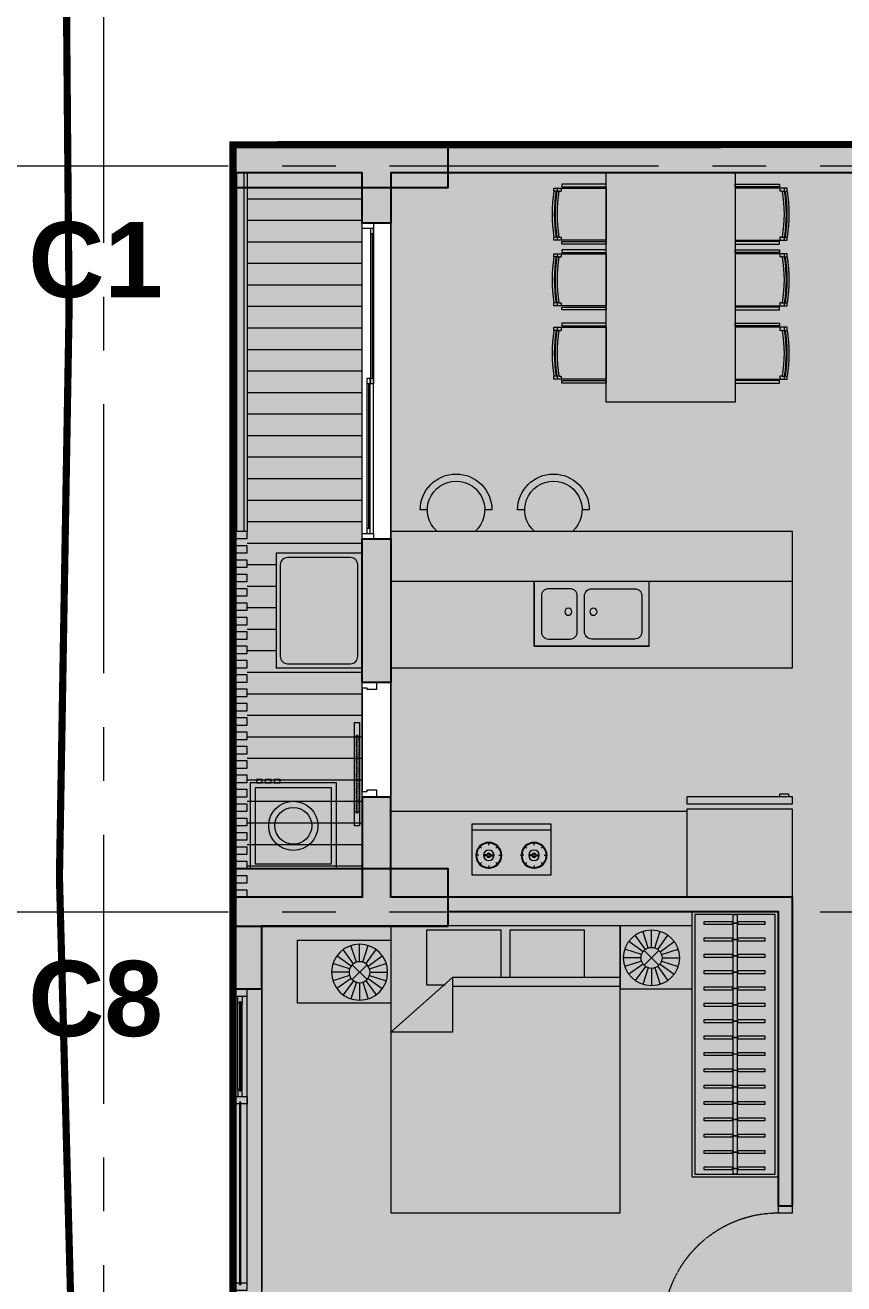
# Model space of a CAD drawing. Header units: millimetres. Extents: x -100356 to 314685, y 446 to 1273965.
# Drawn here: x 39691 to 45398, y 896608 to 905381 of the extents above; entities that cross this region are included whole.
import ezdxf
from ezdxf.enums import TextEntityAlignment as Align

# ---------------------------------------------------------------- set-up
doc = ezdxf.new("R2010")
doc.units = ezdxf.units.MM
for name, pattern in [('A1 - dp$0$DASHED2', [0.375, 0.25, -0.125]), ('A3 - dp$0$HIDDEN', [0.375, 0.25, -0.125]), ('CENTER', [2, 1.25, -0.25, 0.25, -0.25]), ('Dash', [6, 3, -3]), ('DASHED2', [0.375, 0.25, -0.125])]:
    doc.linetypes.add(name, pattern=pattern)
for name, color, linetype, lineweight in [('$0$TUONG 2', 2, 'Continuous', 35), ('@ color hatch', 7, 'Continuous', 13), ('A.Concrete', 7, 'Continuous', 25), ('A1 - dp$0$A.Door', 4, 'Continuous', 13), ('A1 - dp$0$A.HACH 250', 250, 'Continuous', 5), ('A1 - dp$0$CUA', 5, 'Continuous', 9), ('A1 - dp$0$FURNITURE', 8, 'Continuous', 5), ('A1 - dp$0$KHCUA', 3, 'Continuous', 13), ('A1 - dp$0$TUONG 2', 2, 'Continuous', 25), ('A2 - dp$0$FURNITURE', 8, 'Continuous', 5), ('A3 - dp$0$A.Door', 4, 'Continuous', 13), ('A3 - dp$0$A.HACH 250', 250, 'Continuous', 5), ('A3 - dp$0$CUA', 5, 'Continuous', 9), ('A3 - dp$0$FURNITURE', 8, 'Continuous', 5), ('A3 - dp$0$TUONG 2', 2, 'Continuous', 25), ('GJ', 1, 'Continuous', 13), ('Hatch-wall', 251, 'Continuous', 5), ('LC.HA', 250, 'Continuous', 9), ('LGI', 250, 'CENTER', 9), ('luoicot', 30, 'Continuous', 13), ('Text 35', 250, 'Continuous', 15)]:
    doc.layers.add(name, color=color, linetype=linetype, lineweight=lineweight)
doc.layers.add('STR', color=7, linetype='Continuous')
doc.styles.add('A1 - dp$0$GHICHU-C', font='Font - TrueType - Arial.ttf', dxfattribs={"width": 0.7})
doc.styles.add('ARIAL', font='Font - TrueType - Arial Bold.ttf')
doc.styles.add('arial_eng', font='ARIALNI.TTF')

# ---------------------------------------------------------------- blocks, each defined once
blk = doc.blocks.new('*U407')
at = {"layer": 'A1 - dp$0$A.Door'}
for p, q in [((117.5, 379.6), (117.5, 899.6)), ((152.5, 899.6), (152.5, 379.6)), ((100, 40), (100, 760))]:
    blk.add_line(p, q, dxfattribs=at)
for points in [[(152.5, 999.6), (152.5, 899.6), (140, 899.6), (140, 909.6), (130, 909.6), (130, 899.6), (117.5, 899.6), (117.5, 999.6)], [(100, 800), (100, 760), (65, 760), (65, 750), (0, 750), (0, 800)], [(130, 379.6), (130, 369.6), (140, 369.6), (140, 379.6), (152.5, 379.6), (152.5, 279.6), (117.5, 279.6), (117.5, 379.6)], [(65, 50), (65, 40), (100, 40), (100, 0), (0, 0), (0, 50)]]:
    blk.add_lwpolyline(points, close=True, dxfattribs=at)
at = {"layer": 'A1 - dp$0$A.HACH 250', "linetype": 'A1 - dp$0$DASHED2'}
blk.add_lwpolyline([(130, 909.6), (140, 909.6), (140, 369.6), (130, 369.6)], close=True, dxfattribs=at)
blk = doc.blocks.new('A1 - dp$0$mb-tulanh700x735')
for p, q in [((279.3, 700), (279.3, 720.2)), ((279.3, 720.2), (339.9, 720.2)), ((339.9, 720.2), (339.9, 700)), ((368.4, 700), (-368.4, 700)), ((-368.4, 700), (-368.4, 650.9)), ((-368.4, 650.9), (368.4, 650.9)), ((339.9, 700), (279.3, 700)), ((368.4, 650.9), (368.4, 700)), ((368.4, 614), (-368.4, 614)), ((-368.4, 614), (-368.4, 0)), ((368.4, 0), (368.4, 614)), ((-368.4, 0), (368.4, 0))]:
    blk.add_line(p, q)
blk = doc.blocks.new('A1 - dp$0$bep')
at = {"layer": 'A1 - dp$0$FURNITURE'}
for p, q in [((0, 358.3), (0, 0)), ((549, 358.3), (0, 358.3)), ((549, 0), (549, 358.3)), ((67.2, 269.2), (50.6, 285.8)), ((116.8, 289.8), (116.8, 313.2)), ((166.4, 269.2), (183, 285.8)), ((382.6, 269.2), (366.1, 285.8)), ((432.3, 289.8), (432.3, 313.2)), ((481.9, 269.2), (498.4, 285.8)), ((46.6, 219.6), (23.2, 219.6)), ((102.7, 223.6), (80.1, 223.6)), ((102.7, 215.5), (80.1, 215.5)), ((130.9, 223.6), (153.5, 223.6)), ((130.9, 215.5), (153.5, 215.5)), ((187, 219.6), (210.4, 219.6)), ((362.1, 219.6), (338.6, 219.6)), ((418.1, 223.6), (395.6, 223.6)), ((418.1, 215.5), (395.6, 215.5)), ((446.4, 223.6), (468.9, 223.6)), ((446.4, 215.5), (468.9, 215.5)), ((502.4, 219.6), (525.9, 219.6)), ((67.2, 170), (50.6, 153.4)), ((116.8, 149.4), (116.8, 126)), ((166.4, 170), (183, 153.4)), ((382.6, 170), (366.1, 153.4)), ((432.3, 149.4), (432.3, 126)), ((481.9, 170), (498.4, 153.4)), ((549, 45), (0, 45)), ((0, 0), (549, 0))]:
    blk.add_line(p, q, dxfattribs=at)
for centre, radius in [((116.8, 219.6), 90), ((116.8, 219.6), 85.5), ((432.3, 219.6), 90), ((432.3, 219.6), 85.5), ((116.8, 219.6), 36.9), ((116.8, 219.6), 14.7), ((116.8, 219.6), 8.24), ((432.3, 219.6), 36.9), ((432.3, 219.6), 14.7), ((432.3, 219.6), 8.24)]:
    blk.add_circle(centre, radius, dxfattribs=at)
blk = doc.blocks.new('A1 - dp$0$crua 450x830')
at = {"layer": 'A1 - dp$0$FURNITURE'}
blk.add_lwpolyline([(400, 10), (-400, 10), (-400, 460), (400, 460)], close=True, dxfattribs=at)
blk.add_lwpolyline([(-400, 10), (400, 10), (400, 460)], dxfattribs=at)
for points in [[(-300, 60), (0, 60, 0.414214), (50, 110), (50, 360, 0.414214), (0, 410), (-300, 410, 0.414214), (-350, 360), (-350, 110, 0.414214)], [(100, 110), (100, 360, -0.414214), (150, 410), (300, 410, -0.414214), (350, 360), (350, 110, -0.414214), (300, 60), (150, 60, -0.414214)]]:
    blk.add_lwpolyline(points, format="xyb", close=True, dxfattribs=at)
for centre in [(-12.5, 250), (162.5, 250)]:
    blk.add_circle(centre, 25, dxfattribs=at)
blk = doc.blocks.new('A3 - dp$0$cua so 1')
at = {"layer": 'A3 - dp$0$A.Door', "ltscale": 0.5}
for p, q in [((1400, 65), (2000, 65)), ((1400, 35), (2000, 35))]:
    blk.add_line(p, q, dxfattribs=at)
for points in [[(0, 0), (2100, 0), (2100, 100), (0, 100)], [(2050, 100), (2050, 0), (2100, 0), (2100, 100)]]:
    blk.add_lwpolyline(points, close=True, dxfattribs=at)
for points in [[(50, 55), (50, 100), (0, 100), (0, 0), (50, 0), (50, 45), (40, 45), (40, 55), (50, 55)], [(1300, 55), (1300, 100), (1350, 100), (1350, 0), (1300, 0), (1300, 45), (1310, 45), (1310, 55), (1300, 55)], [(1400, 55), (1400, 65), (1350, 65), (1350, 35), (1400, 35), (1400, 45), (1390, 45), (1390, 55), (1400, 55)], [(2000, 55), (2000, 65), (2050, 65), (2050, 35), (2000, 35), (2000, 45), (2010, 45), (2010, 55), (2000, 55)]]:
    blk.add_lwpolyline(points, dxfattribs=at)
at = {"layer": 'A3 - dp$0$A.HACH 250', "ltscale": 0.5}
for points in [[(40, 45), (1310, 45), (1310, 55), (40, 55)], [(1390, 45), (2010, 45), (2010, 55), (1390, 55)]]:
    blk.add_lwpolyline(points, close=True, dxfattribs=at)
blk = doc.blocks.new('A3 - dp$0$MBMAYGIAT')
at = {"layer": 'A3 - dp$0$FURNITURE', "linetype": 'ByBlock'}
for points in [[(0, -350), (700, -350), (700, 350), (0, 350)], [(40, -310), (660, -310), (660, 310), (40, 310)], [(700, 253), (726, 253), (726, 300), (700, 300)], [(700, 180), (726, 180), (726, 228), (700, 228)], [(700, 108), (726, 108), (726, 155), (700, 155)]]:
    blk.add_lwpolyline(points, close=True, dxfattribs=at)
for radius in [200, 150]:
    blk.add_circle((350, 0), radius, dxfattribs=at)
blk = doc.blocks.new('A2 - dp$0$CT3 MBT 11-31$0$ghe bar')
at = {"layer": 'A2 - dp$0$FURNITURE'}
for p, q in [((-250, -250), (-200, -250)), ((200, -250), (250, -250)), ((-132.3, -400), (132.3, -400))]:
    blk.add_line(p, q, dxfattribs=at)
for radius, start, end in [(250, 0, 180), (200, 311.40962, 228.59038)]:
    blk.add_arc((0, -250), radius, start, end, dxfattribs=at)
blk = doc.blocks.new('*U281')
at = {"layer": 'A3 - dp$0$FURNITURE'}
for p, q in [((500.4, 0), (0, 0)), ((0, 0), (0, -439)), ((500.4, -439), (500.4, 0)), ((174.4, -163.3), (102.7, -64.6)), ((194.8, -152.9), (157.1, -36.9)), ((217.4, -149.3), (217.4, -27.3)), ((240, -152.9), (277.7, -36.9)), ((260.4, -163.3), (332.1, -64.6)), ((147.8, -199.9), (31.8, -162.2)), ((158.2, -179.5), (59.5, -107.8)), ((165.6, -170.7), (269.1, -274.2)), ((269.1, -170.7), (165.6, -274.2)), ((276.6, -179.5), (375.2, -107.8)), ((287, -199.9), (402.9, -162.2)), ((144.2, -222.5), (22.2, -222.5)), ((147.8, -245.1), (31.8, -282.8)), ((287, -245.1), (402.9, -282.8)), ((290.5, -222.5), (412.5, -222.5)), ((158.2, -265.5), (59.5, -337.2)), ((174.4, -281.7), (102.7, -380.3)), ((194.8, -292.1), (157.1, -408)), ((217.4, -295.6), (217.4, -417.6)), ((217.4, -295.6), (217.4, -417.6)), ((240, -292.1), (277.7, -408)), ((260.4, -281.7), (332.1, -380.3)), ((276.6, -265.5), (375.2, -337.2)), ((0, -439), (500.4, -439))]:
    blk.add_line(p, q, dxfattribs=at)
for radius in [195.1, 73.2]:
    blk.add_circle((217.4, -222.5), radius, dxfattribs=at)
blk = doc.blocks.new('*U98')
for points in [[(0, 100), (50, 100), (50, 0), (0, 0)], [(850, 100), (900, 100), (900, 0), (850, 0)], [(50, 0), (100, 0), (100, -800), (50, -800)]]:
    blk.add_lwpolyline(points, close=True)
at = {"linetype": 'A3 - dp$0$HIDDEN'}
blk.add_arc((50, 0), 800, 270, 0, dxfattribs=at)
blk = doc.blocks.new('A3 - dp$0$Bed 1600')
at = {"linetype": 'Continuous'}
for p, q in [((2, -80), (2, 0)), ((2, 0), (66, 0)), ((66, 0), (66, -80)), ((12, -1.2), (32.8, -1.2)), ((12, -14.4), (12, -1.2)), ((32.8, -1.2), (32.8, -14.4)), ((35.2, -1.2), (56, -1.2)), ((35.2, -14.4), (35.2, -1.2)), ((56, -1.2), (56, -16.4)), ((2, -14.4), (48.8, -14.4)), ((48.8, -16.8), (2, -16.8)), ((66, -29.6), (48.8, -14.4)), ((48.8, -14.4), (48.8, -29.6)), ((56, -16.4), (50.8, -16.4)), ((48.8, -29.6), (66, -29.6)), ((66, -80), (2, -80))]:
    blk.add_line(p, q, dxfattribs=at)
blk = doc.blocks.new('*U279')
at = {"layer": 'A3 - dp$0$FURNITURE'}
for p, q in [((650, 0), (0, 0)), ((0, 0), (0, -439)), ((650, -439), (650, 0)), ((174.4, -163.3), (102.7, -64.6)), ((194.8, -152.9), (157.1, -36.9)), ((217.4, -149.3), (217.4, -27.3)), ((240, -152.9), (277.7, -36.9)), ((260.4, -163.3), (332.1, -64.6)), ((147.8, -199.9), (31.8, -162.2)), ((158.2, -179.5), (59.5, -107.8)), ((165.6, -170.7), (269.1, -274.2)), ((269.1, -170.7), (165.6, -274.2)), ((276.6, -179.5), (375.2, -107.8)), ((287, -199.9), (402.9, -162.2)), ((144.2, -222.5), (22.2, -222.5)), ((147.8, -245.1), (31.8, -282.8)), ((287, -245.1), (402.9, -282.8)), ((290.5, -222.5), (412.5, -222.5)), ((158.2, -265.5), (59.5, -337.2)), ((174.4, -281.7), (102.7, -380.3)), ((194.8, -292.1), (157.1, -408)), ((217.4, -295.6), (217.4, -417.6)), ((217.4, -295.6), (217.4, -417.6)), ((240, -292.1), (277.7, -408)), ((260.4, -281.7), (332.1, -380.3)), ((276.6, -265.5), (375.2, -337.2)), ((0, -439), (650, -439))]:
    blk.add_line(p, q, dxfattribs=at)
for radius in [195.1, 73.2]:
    blk.add_circle((217.4, -222.5), radius, dxfattribs=at)
blk = doc.blocks.new('*U280')
at = {"layer": 'A3 - dp$0$FURNITURE'}
for points in [[(0, 600), (0, 0), (1850, 0), (1850, 600)], [(1830, 580), (1830, 20), (20, 20), (20, 580)]]:
    blk.add_lwpolyline(points, close=True, dxfattribs=at)
at = {"layer": 'A3 - dp$0$FURNITURE', "ltscale": 6}
for points in [[(91.1, 313.1), (91.1, 515.2), (69.1, 515.2), (69.1, 313.1)], [(205.1, 313.1), (205.1, 515.2), (183.1, 515.2), (183.1, 313.1)], [(319.1, 313.1), (319.1, 515.2), (297.1, 515.2), (297.1, 313.1)], [(433.1, 313.1), (433.1, 515.2), (411.1, 515.2), (411.1, 313.1)], [(547.1, 313.1), (547.1, 515.2), (525.1, 515.2), (525.1, 313.1)], [(661.1, 313.1), (661.1, 515.2), (639.1, 515.2), (639.1, 313.1)], [(775.1, 313.1), (775.1, 515.2), (753.1, 515.2), (753.1, 313.1)], [(889.1, 313.1), (889.1, 515.2), (867.1, 515.2), (867.1, 313.1)], [(1003.1, 313.1), (1003.1, 515.2), (981.1, 515.2), (981.1, 313.1)], [(1117.1, 313.1), (1117.1, 515.2), (1095.1, 515.2), (1095.1, 313.1)], [(1231.1, 313.1), (1231.1, 515.2), (1209.1, 515.2), (1209.1, 313.1)], [(1345.1, 313.1), (1345.1, 515.2), (1323.1, 515.2), (1323.1, 313.1)], [(1459.1, 313.1), (1459.1, 515.2), (1437.1, 515.2), (1437.1, 313.1)], [(1573.1, 313.1), (1573.1, 515.2), (1551.1, 515.2), (1551.1, 313.1)], [(1687.1, 313.1), (1687.1, 515.2), (1665.1, 515.2), (1665.1, 313.1)], [(1801.1, 313.1), (1801.1, 515.2), (1779.1, 515.2), (1779.1, 313.1)], [(69.1, 286.7), (69.1, 92.1), (91.1, 92.1), (91.1, 286.7)], [(183.1, 286.7), (183.1, 92.1), (205.1, 92.1), (205.1, 286.7)], [(297.1, 286.7), (297.1, 92.1), (319.1, 92.1), (319.1, 286.7)], [(411.1, 286.7), (411.1, 92.1), (433.1, 92.1), (433.1, 286.7)], [(525.1, 286.7), (525.1, 92.1), (547.1, 92.1), (547.1, 286.7)], [(639.1, 286.7), (639.1, 92.1), (661.1, 92.1), (661.1, 286.7)], [(753.1, 286.7), (753.1, 92.1), (775.1, 92.1), (775.1, 286.7)], [(867.1, 286.7), (867.1, 92.1), (889.1, 92.1), (889.1, 286.7)], [(981.1, 286.7), (981.1, 92.1), (1003.1, 92.1), (1003.1, 286.7)], [(1095.1, 286.7), (1095.1, 92.1), (1117.1, 92.1), (1117.1, 286.7)], [(1209.1, 286.7), (1209.1, 92.1), (1231.1, 92.1), (1231.1, 286.7)], [(1323.1, 286.7), (1323.1, 92.1), (1345.1, 92.1), (1345.1, 286.7)], [(1437.1, 286.7), (1437.1, 92.1), (1459.1, 92.1), (1459.1, 286.7)], [(1551.1, 286.7), (1551.1, 92.1), (1573.1, 92.1), (1573.1, 286.7)], [(1665.1, 286.7), (1665.1, 92.1), (1687.1, 92.1), (1687.1, 286.7)], [(1779.1, 286.7), (1779.1, 92.1), (1801.1, 92.1), (1801.1, 286.7)]]:
    blk.add_lwpolyline(points, dxfattribs=at)
for points in [[(1830, 286.7), (1830, 313.1), (20, 313.1), (20, 286.7)], [(82.7, 319.2), (78.3, 319.2), (78.3, 280.4), (82.7, 280.4)], [(196.7, 319.2), (192.3, 319.2), (192.3, 280.4), (196.7, 280.4)], [(310.7, 319.2), (306.3, 319.2), (306.3, 280.4), (310.7, 280.4)], [(424.7, 319.2), (420.3, 319.2), (420.3, 280.4), (424.7, 280.4)], [(538.7, 319.2), (534.3, 319.2), (534.3, 280.4), (538.7, 280.4)], [(652.7, 319.2), (648.3, 319.2), (648.3, 280.4), (652.7, 280.4)], [(766.7, 319.2), (762.3, 319.2), (762.3, 280.4), (766.7, 280.4)], [(880.7, 319.2), (876.3, 319.2), (876.3, 280.4), (880.7, 280.4)], [(994.7, 319.2), (990.3, 319.2), (990.3, 280.4), (994.7, 280.4)], [(1108.7, 319.2), (1104.3, 319.2), (1104.3, 280.4), (1108.7, 280.4)], [(1222.7, 319.2), (1218.3, 319.2), (1218.3, 280.4), (1222.7, 280.4)], [(1336.7, 319.2), (1332.3, 319.2), (1332.3, 280.4), (1336.7, 280.4)], [(1450.7, 319.2), (1446.3, 319.2), (1446.3, 280.4), (1450.7, 280.4)], [(1564.7, 319.2), (1560.3, 319.2), (1560.3, 280.4), (1564.7, 280.4)], [(1678.7, 319.2), (1674.3, 319.2), (1674.3, 280.4), (1678.7, 280.4)], [(1792.7, 319.2), (1788.3, 319.2), (1788.3, 280.4), (1792.7, 280.4)]]:
    blk.add_lwpolyline(points, close=True, dxfattribs=at)
blk = doc.blocks.new('A3 - dp$0$1012')
at = {"layer": 'A3 - dp$0$FURNITURE'}
for p, q in [((397.4, 192), (13.4, 192)), ((13.4, 192), (13.4, 169)), ((36.4, 169), (36.4, 192)), ((67.1, 169), (67.1, 192)), ((397.4, 222), (70.7, 222)), ((70.7, 222), (70.7, 202)), ((70.7, 202), (397.4, 202)), ((397.4, 202), (397.4, 222)), ((397.4, -192), (397.4, 192)), ((51.8, 169), (13.4, 169)), ((51.8, 169), (67.1, 169)), ((51.8, -169), (13.4, -169)), ((13.4, -169), (13.4, -192)), ((36.4, -192), (36.4, -169)), ((51.8, -169), (67.1, -169)), ((67.1, -192), (67.1, -169)), ((13.4, -192), (397.4, -192)), ((70.7, -202), (397.4, -202)), ((70.7, -222), (70.7, -202)), ((397.4, -222), (70.7, -222)), ((397.4, -202), (397.4, -222))]:
    blk.add_line(p, q, dxfattribs=at)
at = {"layer": 'A3 - dp$0$FURNITURE', "extrusion": (0, 0, -1)}
for centre, major_axis, start_param, end_param in [((1073.1, 0), (758.8, 758.8), 3.768877, 4.085105), ((1073.1, 0), (747.9, 747.9), 3.766561, 4.087421), ((1094.3, 0), (758.8, 758.8), 3.768877, 4.085105), ((1094.3, 0), (747.9, 747.9), 3.766561, 4.087421)]:
    blk.add_ellipse(centre, major_axis=major_axis, ratio=1, start_param=start_param, end_param=end_param, dxfattribs=at)
blk = doc.blocks.new('A3 - dp$0$ban an 6')
at = {"layer": 'A3 - dp$0$FURNITURE'}
blk.add_lwpolyline([(1600, 0), (0, 0), (0, -900), (1600, -900)], close=True, dxfattribs=at)
at = {"layer": 'A3 - dp$0$FURNITURE', "extrusion": (2.97971e-18, 2.40137e-28, -1), "xscale": 0.9444444444444444, "yscale": 0.9444444444444444, "zscale": -0.9444444444444444, "rotation": 270}
for p in [(-341.9, 375.3), (-853.5, 375.3), (-1311.6, 375.3)]:
    blk.add_blockref('A3 - dp$0$1012', p, dxfattribs=at)
at = {"layer": 'A3 - dp$0$FURNITURE', "xscale": 0.9444444444444444, "yscale": 0.9444444444444444, "zscale": 0.9444444444444444, "rotation": 90}
for p in [(341.9, -1275.3), (853.5, -1275.3), (1311.6, -1275.3)]:
    blk.add_blockref('A3 - dp$0$1012', p, dxfattribs=at)
blk = doc.blocks.new('*U398')
at = {"layer": 'A3 - dp$0$FURNITURE'}
for p, q in [((0, 100), (2500, 100)), ((0, 75), (2500, 75)), ((0, 25), (2500, 25)), ((0, 0), (2500, 0))]:
    blk.add_line(p, q, dxfattribs=at)
blk = doc.blocks.new('*U269')
for p, q in [((50, 0), (1538, 0)), ((100, 0), (100, -30)), ((1488, 0), (1488, -30)), ((1538, 0), (1538, -30)), ((50, -30), (1538, -30)), ((1488, -35), (1488, -65)), ((1488, -35), (2975, -35)), ((1488, -65), (2975, -65)), ((1538, -35), (1538, -65)), ((2925, -35), (2925, -65))]:
    blk.add_line(p, q)
at = {"color": 8}
for p, q in [((100, -15), (1488, -15)), ((1538, -50), (2925, -50))]:
    blk.add_line(p, q, dxfattribs=at)
for points in [[(0, 0), (50, 0), (50, -110), (0, -110)], [(2975, 0), (3025, 0), (3025, -110), (2975, -110)]]:
    blk.add_lwpolyline(points, close=True)
for points in [[(2975, 0), (50, 0)], [(2975, -110), (50, -110)]]:
    blk.add_lwpolyline(points)
at = {"layer": 'A1 - dp$0$KHCUA', "style": 'A1 - dp$0$GHICHU-C', "flags": 1}
for tag, p in [('TEN_CUA', (450, -184)), ('KICH_THUOC', (450, -300)), ('QUI_CACH', (450, -421))]:
    blk.add_attdef(tag, text='', height=50, dxfattribs=at).set_placement(p, align=Align.MIDDLE)
blk = doc.blocks.new('3B2')
at = {"layer": '@ color hatch', "ltscale": 0.5}
h = blk.add_hatch(color=41, dxfattribs=at)
h.dxf.hatch_style = 1
h.paths.add_polyline_path([(7900.5, 0), (7500.2, 0), (7500.2, -102), (200, -102), (200, 196), (-1799.8, 196), (-1799.8, -102), (-3599.9, -102), (-3599.9, 1500), (200.1, 1500), (200.1, 4347.9), (1100.1, 4347.9), (1100.1, 4847.9), (200.1, 4847.9), (200.1, 9800.1), (399.5, 9800.1), (399.5, 11097.9), (3070.3, 11097.9), (3070.3, 11097.9), (4000, 11097.9), (4000, 11097.9), (7500.7, 11097.9), (7500.7, 11000.1), (9000.5, 11000.1), (9000.5, 5148.9), (7500.7, 5151.1), (7500.7, 4750), (7900.5, 4750)])
h.paths.add_polyline_path([(8100.5, 0), (9000, 0), (9000, 4750), (8100.5, 4750)], flags=17)
at = {"layer": 'A3 - dp$0$A.HACH 250'}
h = blk.add_hatch(dxfattribs=at)
h.set_pattern_fill('_USER', color=256, scale=150, angle=180, pattern_type=0)
h.set_pattern_definition([(180, (-353192.27, 191729.01), (-2e-14, -150), [])])
edge = h.paths.add_edge_path()
edge.add_line((8200.5, 4854.9), (8100.5, 4854.9))
edge.add_line((8100.5, 4854.9), (8100.5, 3350))
edge.add_line((8100.5, 3350), (8700.5, 3350))
edge.add_line((8700.5, 3350), (8700.5, 2550))
edge.add_line((8700.5, 2550), (8100.5, 2550))
edge.add_line((8100.5, 2550), (8100.5, -0.2))
edge.add_line((8100.5, -0.2), (8900.5, -0.2))
edge.add_line((8900.5, -0.2), (8900.5, 4750))
edge.add_line((8900.5, 4750), (8200.5, 4750))
at = {"layer": 'Hatch-wall', "ltscale": 0.5}
h = blk.add_hatch(color=256, dxfattribs=at)
h.dxf.hatch_style = 1
h.paths.add_polyline_path([(1100.1, -102), (1100.1, -302), (-3799.9, -302), (-3799.9, 200), (-3599.9, 200), (-3599.9, -102)])
h.paths.add_polyline_path([(2300.1, 6647.8), (2400.1, 6647.9), (2400.1, 6547.9), (3900.1, 6547.9), (3900.1, 6647.9), (4000.1, 6647.9), (4000.1, 6397.9), (3900.1, 6397.9), (3900.1, 6447.9), (1900.1, 6447.9), (1900.1, 4847.9), (3200.1, 4847.9), (3200.1, 4447.9), (3900.1, 4447.9), (3900.1, 5647.9), (4000.1, 5647.9), (4000.1, 4347.9), (3100.1, 4347.9), (3100.1, 4747.9), (1100.1, 4747.9), (1100.1, 4347.9), (200.1, 4347.9), (200.1, 1497.9), (-3599.9, 1497.9), (-3599.9, 1500), (-3799.9, 1500), (-3799.9, 1647.9), (0.1, 1647.9), (0.1, 5047.9), (50.1, 5047.9), (50.9, 11298), (950.1, 11297.9), (950.1, 11097.9), (200.1, 11097.9), (200.1, 7697.9), (2400.1, 7697.9), (2400.1, 7397.9), (2300.1, 7397.9), (2300.1, 7597.9), (200.1, 7597.9), (200.1, 4847.9), (1000.1, 4847.9), (1800.1, 4847.9), (1800.1, 6547.9), (2200.1, 6547.9), (2300.1, 6547.9), (2300.1, 6547.8), (2300.1, 6547.8)])
h.paths.add_polyline_path([(200.1, 4747.9), (1000.1, 4747.9), (1000.1, 4447.9), (200.1, 4447.9)], flags=16)
h.paths.add_polyline_path([(3900.1, 11097.9), (3050.1, 11097.9), (3050.1, 11297.9), (4600.1, 11297.9), (4600.1, 11097.9), (4000.1, 11097.9), (4000.1, 8147.9), (4100.1, 8147.9), (4100.1, 8047.9), (4000.1, 8047.9), (4000.1, 7547.9), (3900.1, 7547.9)])
h.paths.add_polyline_path([(8800.5, 8047.9), (5200.1, 8047.9), (5200.1, 7997.9), (5100.1, 7997.9), (5100.1, 8047.9), (5000.1, 8047.9), (5000.1, 8147.9), (8800.5, 8147.9), (8800.5, 8572.9), (9000.5, 8572.9), (9000.5, 7686.9), (8800.5, 7686.9)])
h.paths.add_polyline_path([(9000.5, 5147.9), (9000.5, 5586.9), (8800.5, 5586.9), (8800.5, 5147.9), (7501.1, 5147.9), (7501.1, 5047.9), (5200.1, 5047.9), (5200.1, 7097.9), (5100.1, 7097.9), (5100.1, 4947.9), (7900.5, 4947.9), (7900.5, 4250), (8100.5, 4250), (8100.5, 4947.9), (9000.5, 4947.9)])
h.paths.add_polyline_path([(7900.5, 3450), (8100.5, 3450), (8100.5, 2450), (7900.5, 2450)])
h.paths.add_polyline_path([(3100.1, -102), (7900.5, -102), (7900.5, 250), (8100.5, 250), (8100.5, -102), (9000.5, -102), (9000.5, -302), (3100.1, -302)])
h.paths.add_polyline_path([(8800.5, 11097.9), (5700.1, 11097.9), (5700.1, 11297.9), (9000.5, 11297.9), (9000.5, 11097.9), (9000.5, 10672.9), (8800.5, 10672.9)])
at = {"layer": '@ color hatch', "color": 7, "linetype": 'Dash', "ltscale": 10, "const_width": 10}
blk.add_lwpolyline([(8800.5, 11000.1), (8800.5, 5147.9), (7500.7, 5147.9), (7500.7, 4750), (7900.5, 4750), (7900.5, 0), (7500.2, 0), (7500.2, -102), (200, -102), (200, 200.5), (-1799.8, 197.5), (-1799.8, -105.1), (-3599.9, -102), (-3599.9, 1500), (200.1, 1500), (200.1, 4347.9), (1100.1, 4347.9), (1100.1, 4847.9), (200.1, 4847.9), (200.1, 9800.1)], dxfattribs=at)
blk.add_lwpolyline([(8100.5, 0), (9000, 0), (9000, 4750), (8100.5, 4750)], close=True, dxfattribs=at)
at = {"layer": 'A1 - dp$0$A.HACH 250'}
for points in [[(8900.6, 4898), (9000.6, 4898), (9000.6, 4948), (8900.6, 4948)], [(8900.6, 4798), (9000.6, 4798), (9000.6, 4848), (8900.6, 4848)], [(8900.6, 4698), (9000.6, 4698), (9000.6, 4748), (8900.6, 4748)], [(8900.6, 4598), (9000.6, 4598), (9000.6, 4648), (8900.6, 4648)], [(8900.6, 4498), (9000.6, 4498), (9000.6, 4548), (8900.6, 4548)], [(8900.6, 4398), (9000.6, 4398), (9000.6, 4448), (8900.6, 4448)], [(8900.6, 4298), (9000.6, 4298), (9000.6, 4348), (8900.6, 4348)], [(8900.6, 4198), (9000.6, 4198), (9000.6, 4248), (8900.6, 4248)], [(8900.6, 4098), (9000.6, 4098), (9000.6, 4148), (8900.6, 4148)], [(8900.6, 3998), (9000.6, 3998), (9000.6, 4048), (8900.6, 4048)], [(8900.6, 3898), (9000.6, 3898), (9000.6, 3948), (8900.6, 3948)], [(8900.6, 3798), (9000.6, 3798), (9000.6, 3848), (8900.6, 3848)], [(8900.6, 3698), (9000.6, 3698), (9000.6, 3748), (8900.6, 3748)], [(8900.6, 3598), (9000.6, 3598), (9000.6, 3648), (8900.6, 3648)], [(8900.6, 3498), (9000.6, 3498), (9000.6, 3548), (8900.6, 3548)], [(8900.6, 3398), (9000.6, 3398), (9000.6, 3448), (8900.6, 3448)], [(8100.5, 2550), (8700.5, 2550), (8700.5, 3350), (8100.5, 3350)], [(8900.6, 3298), (9000.6, 3298), (9000.6, 3348), (8900.6, 3348)], [(8900.6, 3198), (9000.6, 3198), (9000.6, 3248), (8900.6, 3248)], [(8900.6, 3098), (9000.6, 3098), (9000.6, 3148), (8900.6, 3148)], [(8900.6, 2998), (9000.6, 2998), (9000.6, 3048), (8900.6, 3048)], [(8900.6, 2898), (9000.6, 2898), (9000.6, 2948), (8900.6, 2948)], [(8900.6, 2798), (9000.6, 2798), (9000.6, 2848), (8900.6, 2848)], [(8900.6, 2698), (9000.6, 2698), (9000.6, 2748), (8900.6, 2748)], [(8900.6, 2598), (9000.6, 2598), (9000.6, 2648), (8900.6, 2648)], [(8900.6, 2498), (9000.6, 2498), (9000.6, 2548), (8900.6, 2548)], [(8900.6, 2398), (9000.6, 2398), (9000.6, 2448), (8900.6, 2448)]]:
    blk.add_lwpolyline(points, close=True, dxfattribs=at)
at = {"layer": 'A1 - dp$0$CUA'}
blk.add_lwpolyline([(7900.5, 2450), (7900.5, 250)], dxfattribs=at)
at = {"layer": 'A1 - dp$0$FURNITURE'}
for points in [[(5837, 4947.9), (7900.5, 4947.9), (7900.5, 4347.9), (5837, 4347.9)], [(7900.5, 3347.9), (5100.1, 3347.9), (5100.1, 2398), (7900.5, 2398)], [(5100.1, 2747.9), (7900.5, 2747.9), (7900.5, 3347.9), (5100.1, 3347.9)]]:
    blk.add_lwpolyline(points, close=True, dxfattribs=at)
blk.add_lwpolyline([(8180.5, 2580), (8620.5, 2580, 0.414214), (8670.5, 2630), (8670.5, 3270, 0.414214), (8620.5, 3320), (8180.5, 3320, 0.414214), (8130.5, 3270), (8130.5, 2630, 0.414214)], format="xyb", close=True, dxfattribs=at)
at = {"layer": 'A1 - dp$0$TUONG 2', "ltscale": 0.5}
for points in [[(7900.5, 3450), (8100.5, 3450), (8100.5, 2450), (7900.5, 2450)], [(7900.5, 250), (8100.5, 250), (8100.5, -102), (9000.5, -102), (9000.5, -302), (3100.1, -302), (3100.1, -102), (7900.5, -102)]]:
    blk.add_lwpolyline(points, close=True, dxfattribs=at)
at = {"layer": 'A3 - dp$0$CUA'}
blk.add_line((8800.5, 5586.9), (8800.5, 7686.9), dxfattribs=at)
blk.add_lwpolyline([(7900.5, 2398), (7900.5, -102)], dxfattribs=at)
at = {"layer": 'A3 - dp$0$TUONG 2', "ltscale": 0.5}
blk.add_lwpolyline([(9000.5, 5147.9), (9000.5, 5586.9), (8800.5, 5586.9), (8800.5, 5147.9), (7501.1, 5147.9), (7501.1, 5047.9), (5200.1, 5047.9), (5200.1, 7097.9), (5100.1, 7097.9), (5100.1, 4947.9), (7900.5, 4947.9), (7900.5, 4250), (8100.5, 4250), (8100.5, 4947.9), (9000.5, 4947.9), (9000.5, 5147.9)], dxfattribs=at)
at = {"layer": 'A1 - dp$0$A.Door'}
blk.add_blockref('*U407', (8000.5, 3450), dxfattribs=at)
at = {"layer": 'A1 - dp$0$A.Door', "extrusion": (0, 0, -1), "xscale": -0.7272727265428539, "yscale": 0.7272727265428539, "zscale": -0.7272727265428539, "rotation": 270}
blk.add_blockref('*U269', (-8020.5, 250), dxfattribs=at)
at = {"layer": 'A1 - dp$0$FURNITURE', "xscale": -24.99999062500353, "yscale": 24.99999062500353, "zscale": 24.99999062500353, "rotation": 180}
blk.add_blockref('A3 - dp$0$Bed 1600', (6250.5, 5147.9), dxfattribs=at)
at = {"layer": 'A1 - dp$0$FURNITURE', "xscale": -1}
for name, p, rotation in [('*U280', (5200.1, 5047.9), 270), ('*U279', (7900.5, 5247.9), 180), ('A2 - dp$0$CT3 MBT 11-31$0$ghe bar', (6766.9, 1998), 180), ('A2 - dp$0$CT3 MBT 11-31$0$ghe bar', (7445.5, 1998), 180), ('A3 - dp$0$ban an 6', (5500.3, 1498), 90)]:
    blk.add_blockref(name, p, dxfattribs=dict(at, rotation=rotation))
at = {"layer": 'A1 - dp$0$FURNITURE', "rotation": 180}
blk.add_blockref('*U281', (6300.5, 5147.9), dxfattribs=at)
at = {"layer": 'A1 - dp$0$FURNITURE', "extrusion": (-2.97971e-18, -2.01954e-28, -1), "xscale": -1, "zscale": -1, "rotation": 180}
blk.add_blockref('A1 - dp$0$mb-tulanh700x735', (-5468.5, 4947.9), dxfattribs=at)
at = {"layer": 'A1 - dp$0$FURNITURE', "extrusion": (0, 0, -1), "zscale": -1}
blk.add_blockref('A1 - dp$0$bep', (-7334.3, 4436, 0), dxfattribs=at)
at = {"layer": 'A1 - dp$0$FURNITURE', "lineweight": 0, "extrusion": (5.65041e-18, 5.2756e-19, -1), "xscale": -0.8571428571428442, "yscale": 0.8571428571428453, "zscale": -0.8571428571428442, "rotation": 90.00001693966637}
blk.add_blockref('A3 - dp$0$MBMAYGIAT', (-8579.9, 4750, 0), dxfattribs=at)
at = {"layer": 'A1 - dp$0$FURNITURE', "extrusion": (0, 0, -1), "zscale": -1}
for name, p, rotation in [('A1 - dp$0$crua 450x830', (-6500.3, 3207.9), 180), ('*U398', (-8900.5, -102), 90)]:
    blk.add_blockref(name, p, dxfattribs=dict(at, rotation=rotation))
at = {"layer": 'A3 - dp$0$CUA', "xscale": -1, "rotation": 90}
blk.add_blockref('*U98', (5200.1, 7997.9), dxfattribs=at)
at = {"layer": 'A3 - dp$0$TUONG 2', "rotation": 270}
blk.add_blockref('A3 - dp$0$cua so 1', (8900.5, 7686.9), dxfattribs=at)
at = {"layer": 'A1 - dp$0$FURNITURE', "style": 'arial_eng'}
blk.add_attdef('AC', text='', height=300, rotation=270, dxfattribs=at).set_placement((8377.7, 2954.8, 0), align=Align.MIDDLE)
blk = doc.blocks.new('X-GRID')
at = {"layer": 'LGI', "ltscale": 1500}
for p, q in [((-8000, 49486.8), (-8000, -7272.6)), ((5008.8, 36150), (-57318.6, 36150)), ((5008.8, 30950), (-57318.6, 30950))]:
    blk.add_line(p, q, dxfattribs=at)
blk = doc.blocks.new('A$C60262ED2')
at = {"layer": 'LC.HA'}
h = blk.add_hatch(color=256, dxfattribs=at)
h.dxf.hatch_style = 1
h.paths.add_polyline_path([(17808.1, 20384.1), (17808.1, 20684.1), (16308.1, 20684.1), (16308.1, 20384.1)])
h = blk.add_hatch(color=256, dxfattribs=at)
h.dxf.hatch_style = 1
h.paths.add_polyline_path([(17807.6, 15234.1), (17807.6, 15634.1), (16307.6, 15634.1), (16307.6, 15234.1)])
at = {"layer": 'STR', "ltscale": 1000, "elevation": 0}
for points in [[(17808.1, 20384.1), (17808.1, 20684.1), (16308.1, 20684.1), (16308.1, 20384.1)], [(17807.6, 15234.1), (17807.6, 15634.1), (16307.6, 15634.1), (16307.6, 15234.1)]]:
    blk.add_lwpolyline(points, close=True, dxfattribs=at)
at = {"rotation": 180}
blk.add_blockref('X-GRID', (7408.8, 51484, 0), dxfattribs=at)
at = {"layer": 'Text 35', "ltscale": 1000, "style": 'ARIAL'}
for s, p in [('C1', (14881.9, 19618, 0)), ('C8', (14881.4, 14468, 0))]:
    blk.add_text(s, height=525, dxfattribs=at).set_placement(p)
blk = doc.blocks.new('column')
at = {"layer": 'luoicot', "ltscale": 0.5}
blk.add_blockref('A$C60262ED2', (-47108.6, -40383.9, 0), dxfattribs=at)
blk = doc.blocks.new('SITE')
at = {"layer": 'GJ', "color": 2, "linetype": 'DASHED2', "ltscale": 200, "const_width": 50, "elevation": 0}
blk.add_lwpolyline([(-172, -62.9), (-42869, 0.2), (-42847.4, 878.6), (-42996.7, 6495.1), (-42929.5, 10453), (-42963.7, 14461.4)], dxfattribs=at)

msp = doc.modelspace()

# ---------------------------------------------------------------- linework, layer by layer
at = {"color": 3, "linetype": 'Dash', "ltscale": 30, "const_width": 50, "elevation": 0}
msp.add_lwpolyline([(81740.9, 892947), (66541.3, 892947), (66541.3, 895847), (64340.5, 895847), (64339.1, 892947), (51140.5, 892947.2), (51140.4, 895850.2), (50090.8, 895850.2), (50090.8, 892947), (41140, 892947), (41139.7, 904547.2), (53940.2, 904552.2), (53940.2, 904450.1), (59640.8, 904450.1), (59640.9, 910997.5)], dxfattribs=at)

# ---------------------------------------------------------------- block references
at = {"layer": '$0$TUONG 2', "ltscale": 0.5, "rotation": 180}
msp.add_blockref('3B2', (50140.4, 904250.2, 0), dxfattribs=at)
at = {"layer": 'A.Concrete'}
msp.add_blockref('column', (71940.7, 924250, 0), dxfattribs=at)
at = {"layer": 'GJ'}
msp.add_blockref('SITE', (82927, 892947, 0), dxfattribs=at)

doc.saveas('drawing.dxf')
